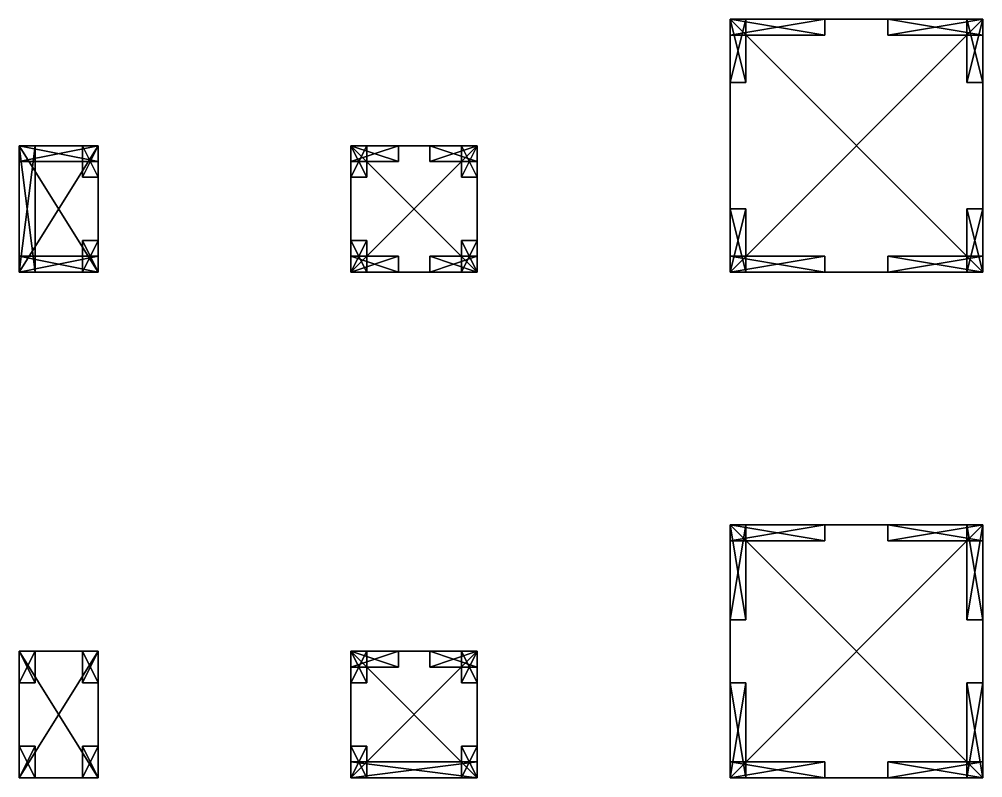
# Model space of a CAD drawing. Extents: x -1184 to 2456, y -2304 to 784.
# Drawn here: x -1184 to 768, y -2304 to -768 of the extents above; entities that cross this region are included whole.
import ezdxf

# ---------------------------------------------------------------- set-up
doc = ezdxf.new("R2010")
doc.units = 0

msp = doc.modelspace()

# ---------------------------------------------------------------- meshes
at = {"layer": 'OBJECT004', "color": 50}
mesh = msp.add_polyface(dxfattribs=at)
corners = [(256, -1280, 266.666656), (256, -768, 266.666656), (768, -768, 266.666656), (768, -1280, 266.666656), (256, -768, 223.999969), (256, -1280, 223.999969), (768, -1280, 223.999969), (768, -768, 223.999969)]
mesh.append_faces([[corners[k] for k in face] for face in [(1, 3, 0), (5, 7, 4), (4, 0, 5), (6, 2, 7), (7, 1, 4), (5, 3, 6)]], dxfattribs={"vtx0": -1})
mesh.append_faces([[corners[k] for k in face] for face in [(1, 2, 3), (5, 6, 7), (4, 1, 0), (6, 3, 2), (7, 2, 1), (5, 0, 3)]], dxfattribs={"vtx2": -1})
at = {"layer": 'OBJECT005', "color": 50}
mesh = msp.add_polyface(dxfattribs=at)
corners = [(256, -2304, 266.666656), (256, -1792, 266.666656), (768, -1792, 266.666656), (768, -2304, 266.666656), (256, -1792, 223.999969), (256, -2304, 223.999969), (768, -2304, 223.999969), (768, -1792, 223.999969)]
mesh.append_faces([[corners[k] for k in face] for face in [(1, 3, 0), (5, 7, 4), (4, 0, 5), (6, 2, 7), (7, 1, 4), (5, 3, 6)]], dxfattribs={"vtx0": -1})
mesh.append_faces([[corners[k] for k in face] for face in [(1, 2, 3), (5, 6, 7), (4, 1, 0), (6, 3, 2), (7, 2, 1), (5, 0, 3)]], dxfattribs={"vtx2": -1})
at = {"layer": 'OBJECT007', "color": 50}
mesh = msp.add_polyface(dxfattribs=at)
corners = [(256, -1280, 479.999969), (256, -768, 479.999969), (768, -768, 479.999969), (768, -1280, 479.999969), (256, -768, 437.333313), (256, -1280, 437.333313), (768, -1280, 437.333313), (768, -768, 437.333313)]
mesh.append_faces([[corners[k] for k in face] for face in [(1, 3, 0), (5, 7, 4), (4, 0, 5), (6, 2, 7), (7, 1, 4), (5, 3, 6)]], dxfattribs={"vtx0": -1})
mesh.append_faces([[corners[k] for k in face] for face in [(1, 2, 3), (5, 6, 7), (4, 1, 0), (6, 3, 2), (7, 2, 1), (5, 0, 3)]], dxfattribs={"vtx2": -1})
at = {"layer": 'OBJECT008', "color": 50}
mesh = msp.add_polyface(dxfattribs=at)
corners = [(256, -2304, 479.999969), (256, -1792, 479.999969), (768, -1792, 479.999969), (768, -2304, 479.999969), (256, -1792, 437.333313), (256, -2304, 437.333313), (768, -2304, 437.333313), (768, -1792, 437.333313)]
mesh.append_faces([[corners[k] for k in face] for face in [(1, 3, 0), (5, 7, 4), (4, 0, 5), (6, 2, 7), (7, 1, 4), (5, 3, 6)]], dxfattribs={"vtx0": -1})
mesh.append_faces([[corners[k] for k in face] for face in [(1, 2, 3), (5, 6, 7), (4, 1, 0), (6, 3, 2), (7, 2, 1), (5, 0, 3)]], dxfattribs={"vtx2": -1})
at = {"layer": 'OBJECT017', "color": 50}
mesh = msp.add_polyface(dxfattribs=at)
corners = [(256, -1280, 479.999969), (256, -1280, 223.999969), (256, -1248, 223.999969), (256, -1248, 479.999969), (448, -1248, 223.999969), (448, -1248, 479.999969), (448, -1280, 223.999969), (448, -1280, 479.999969)]
mesh.append_faces([[corners[k] for k in face] for face in [(1, 3, 0), (2, 5, 3), (1, 7, 6), (0, 5, 7), (2, 6, 4), (4, 7, 5)]], dxfattribs={"vtx0": -1})
mesh.append_faces([[corners[k] for k in face] for face in [(1, 2, 3), (2, 4, 5), (1, 0, 7), (0, 3, 5), (2, 1, 6), (4, 6, 7)]], dxfattribs={"vtx2": -1})
at = {"layer": 'OBJECT018', "color": 50}
mesh = msp.add_polyface(dxfattribs=at)
corners = [(768, -1248, 479.999969), (768, -1248, 223.999969), (768, -1280, 223.999969), (768, -1280, 479.999969), (576, -1248, 223.999969), (576, -1248, 479.999969), (576, -1280, 223.999969), (576, -1280, 479.999969)]
mesh.append_faces([[corners[k] for k in face] for face in [(1, 3, 0), (1, 5, 4), (2, 7, 3), (0, 7, 5), (2, 4, 6), (6, 5, 7)]], dxfattribs={"vtx0": -1})
mesh.append_faces([[corners[k] for k in face] for face in [(1, 2, 3), (1, 0, 5), (2, 6, 7), (0, 3, 7), (2, 1, 4), (6, 4, 5)]], dxfattribs={"vtx2": -1})
at = {"layer": 'OBJECT019', "color": 50}
mesh = msp.add_polyface(dxfattribs=at)
corners = [(256, -1824, 479.999969), (256, -1824, 223.999969), (256, -1792, 223.999969), (256, -1792, 479.999969), (448, -1792, 223.999969), (448, -1792, 479.999969), (448, -1824, 223.999969), (448, -1824, 479.999969)]
mesh.append_faces([[corners[k] for k in face] for face in [(1, 3, 0), (2, 5, 3), (1, 7, 6), (0, 5, 7), (2, 6, 4), (4, 7, 5)]], dxfattribs={"vtx0": -1})
mesh.append_faces([[corners[k] for k in face] for face in [(1, 2, 3), (2, 4, 5), (1, 0, 7), (0, 3, 5), (2, 1, 6), (4, 6, 7)]], dxfattribs={"vtx2": -1})
at = {"layer": 'OBJECT020', "color": 50}
mesh = msp.add_polyface(dxfattribs=at)
corners = [(768, -1792, 479.999969), (768, -1792, 223.999969), (768, -1824, 223.999969), (768, -1824, 479.999969), (576, -1792, 223.999969), (576, -1792, 479.999969), (576, -1824, 223.999969), (576, -1824, 479.999969)]
mesh.append_faces([[corners[k] for k in face] for face in [(1, 3, 0), (1, 5, 4), (2, 7, 3), (0, 7, 5), (2, 4, 6), (6, 5, 7)]], dxfattribs={"vtx0": -1})
mesh.append_faces([[corners[k] for k in face] for face in [(1, 2, 3), (1, 0, 5), (2, 6, 7), (0, 3, 7), (2, 1, 4), (6, 4, 5)]], dxfattribs={"vtx2": -1})
at = {"layer": 'OBJECT021', "color": 50}
mesh = msp.add_polyface(dxfattribs=at)
corners = [(256, -2304, 479.999969), (256, -2304, 223.999969), (256, -2272, 223.999969), (256, -2272, 479.999969), (448, -2272, 223.999969), (448, -2272, 479.999969), (448, -2304, 223.999969), (448, -2304, 479.999969)]
mesh.append_faces([[corners[k] for k in face] for face in [(1, 3, 0), (2, 5, 3), (1, 7, 6), (0, 5, 7), (2, 6, 4), (4, 7, 5)]], dxfattribs={"vtx0": -1})
mesh.append_faces([[corners[k] for k in face] for face in [(1, 2, 3), (2, 4, 5), (1, 0, 7), (0, 3, 5), (2, 1, 6), (4, 6, 7)]], dxfattribs={"vtx2": -1})
at = {"layer": 'OBJECT022', "color": 50}
mesh = msp.add_polyface(dxfattribs=at)
corners = [(768, -2272, 479.999969), (768, -2272, 223.999969), (768, -2304, 223.999969), (768, -2304, 479.999969), (576, -2272, 223.999969), (576, -2272, 479.999969), (576, -2304, 223.999969), (576, -2304, 479.999969)]
mesh.append_faces([[corners[k] for k in face] for face in [(1, 3, 0), (1, 5, 4), (2, 7, 3), (0, 7, 5), (2, 4, 6), (6, 5, 7)]], dxfattribs={"vtx0": -1})
mesh.append_faces([[corners[k] for k in face] for face in [(1, 2, 3), (1, 0, 5), (2, 6, 7), (0, 3, 7), (2, 1, 4), (6, 4, 5)]], dxfattribs={"vtx2": -1})
at = {"layer": 'OBJECT031', "color": 50}
mesh = msp.add_polyface(dxfattribs=at)
corners = [(736, -896, 437.333313), (736, -768, 437.333313), (768, -768, 437.333313), (768, -896, 437.333313), (768, -896, 266.666656), (768, -768, 266.666656), (736, -768, 266.666656), (736, -896, 266.666656)]
mesh.append_faces([[corners[k] for k in face] for face in [(1, 3, 0), (5, 7, 4), (5, 1, 6), (4, 2, 5), (6, 0, 7), (7, 3, 4)]], dxfattribs={"vtx0": -1})
mesh.append_faces([[corners[k] for k in face] for face in [(1, 2, 3), (5, 6, 7), (5, 2, 1), (4, 3, 2), (6, 1, 0), (7, 0, 3)]], dxfattribs={"vtx2": -1})
at = {"layer": 'OBJECT032', "color": 50}
mesh = msp.add_polyface(dxfattribs=at)
corners = [(767.999939, -1152, 437.333313), (767.999939, -1280, 437.333313), (735.999939, -1280, 437.333313), (735.999939, -1152, 437.333313), (735.999939, -1152, 266.666656), (735.999939, -1280, 266.666656), (767.999939, -1280, 266.666656), (767.999939, -1152, 266.666656)]
mesh.append_faces([[corners[k] for k in face] for face in [(1, 3, 0), (5, 7, 4), (5, 1, 6), (6, 0, 7), (4, 2, 5), (7, 3, 4)]], dxfattribs={"vtx0": -1})
mesh.append_faces([[corners[k] for k in face] for face in [(1, 2, 3), (5, 6, 7), (5, 2, 1), (6, 1, 0), (4, 3, 2), (7, 0, 3)]], dxfattribs={"vtx2": -1})
at = {"layer": 'OBJECT033', "color": 50}
mesh = msp.add_polyface(dxfattribs=at)
corners = [(256, -896, 437.333313), (256, -768, 437.333313), (288, -768, 437.333313), (288, -896, 437.333313), (288, -896, 266.666656), (288, -768, 266.666656), (256, -768, 266.666656), (256, -896, 266.666656)]
mesh.append_faces([[corners[k] for k in face] for face in [(1, 3, 0), (5, 7, 4), (5, 1, 6), (4, 2, 5), (6, 0, 7), (7, 3, 4)]], dxfattribs={"vtx0": -1})
mesh.append_faces([[corners[k] for k in face] for face in [(1, 2, 3), (5, 6, 7), (5, 2, 1), (4, 3, 2), (6, 1, 0), (7, 0, 3)]], dxfattribs={"vtx2": -1})
at = {"layer": 'OBJECT034', "color": 50}
mesh = msp.add_polyface(dxfattribs=at)
corners = [(287.999939, -1152, 437.333313), (287.999939, -1280, 437.333313), (255.999939, -1280, 437.333313), (255.999939, -1152, 437.333313), (255.999939, -1152, 266.666656), (255.999939, -1280, 266.666656), (287.999939, -1280, 266.666656), (287.999939, -1152, 266.666656)]
mesh.append_faces([[corners[k] for k in face] for face in [(1, 3, 0), (5, 7, 4), (5, 1, 6), (6, 0, 7), (4, 2, 5), (7, 3, 4)]], dxfattribs={"vtx0": -1})
mesh.append_faces([[corners[k] for k in face] for face in [(1, 2, 3), (5, 6, 7), (5, 2, 1), (6, 1, 0), (4, 3, 2), (7, 0, 3)]], dxfattribs={"vtx2": -1})
at = {"layer": 'OBJECT035', "color": 50}
mesh = msp.add_polyface(dxfattribs=at)
corners = [(256, -800, 479.999969), (256, -800, 223.999969), (256, -768, 223.999969), (256, -768, 479.999969), (448, -768, 223.999969), (448, -768, 479.999969), (448, -800, 223.999969), (448, -800, 479.999969)]
mesh.append_faces([[corners[k] for k in face] for face in [(1, 3, 0), (2, 5, 3), (1, 7, 6), (0, 5, 7), (2, 6, 4), (4, 7, 5)]], dxfattribs={"vtx0": -1})
mesh.append_faces([[corners[k] for k in face] for face in [(1, 2, 3), (2, 4, 5), (1, 0, 7), (0, 3, 5), (2, 1, 6), (4, 6, 7)]], dxfattribs={"vtx2": -1})
at = {"layer": 'OBJECT036', "color": 50}
mesh = msp.add_polyface(dxfattribs=at)
corners = [(768, -768, 479.999969), (768, -768, 223.999969), (768, -800, 223.999969), (768, -800, 479.999969), (576, -768, 223.999969), (576, -768, 479.999969), (576, -800, 223.999969), (576, -800, 479.999969)]
mesh.append_faces([[corners[k] for k in face] for face in [(1, 3, 0), (1, 5, 4), (2, 7, 3), (0, 7, 5), (2, 4, 6), (6, 5, 7)]], dxfattribs={"vtx0": -1})
mesh.append_faces([[corners[k] for k in face] for face in [(1, 2, 3), (1, 0, 5), (2, 6, 7), (0, 3, 7), (2, 1, 4), (6, 4, 5)]], dxfattribs={"vtx2": -1})
at = {"layer": 'OBJECT037', "color": 50}
mesh = msp.add_polyface(dxfattribs=at)
corners = [(256, -1792, 479.999969), (256, -1792, 223.999969), (288, -1792, 223.999969), (288, -1792, 479.999969), (288, -1984, 223.999969), (288, -1984, 479.999969), (256, -1984, 223.999969), (256, -1984, 479.999969)]
mesh.append_faces([[corners[k] for k in face] for face in [(1, 3, 0), (2, 5, 3), (1, 7, 6), (0, 5, 7), (2, 6, 4), (4, 7, 5)]], dxfattribs={"vtx0": -1})
mesh.append_faces([[corners[k] for k in face] for face in [(1, 2, 3), (2, 4, 5), (1, 0, 7), (0, 3, 5), (2, 1, 6), (4, 6, 7)]], dxfattribs={"vtx2": -1})
at = {"layer": 'OBJECT038', "color": 50}
mesh = msp.add_polyface(dxfattribs=at)
corners = [(288, -2304, 479.999969), (288, -2304, 223.999969), (256, -2304, 223.999969), (256, -2304, 479.999969), (288, -2112, 223.999969), (288, -2112, 479.999969), (256, -2112, 223.999969), (256, -2112, 479.999969)]
mesh.append_faces([[corners[k] for k in face] for face in [(1, 3, 0), (1, 5, 4), (2, 7, 3), (0, 7, 5), (2, 4, 6), (6, 5, 7)]], dxfattribs={"vtx0": -1})
mesh.append_faces([[corners[k] for k in face] for face in [(1, 2, 3), (1, 0, 5), (2, 6, 7), (0, 3, 7), (2, 1, 4), (6, 4, 5)]], dxfattribs={"vtx2": -1})
at = {"layer": 'OBJECT039', "color": 50}
mesh = msp.add_polyface(dxfattribs=at)
corners = [(736, -1792, 479.999969), (736, -1792, 223.999969), (768, -1792, 223.999969), (768, -1792, 479.999969), (768, -1984, 223.999969), (768, -1984, 479.999969), (736, -1984, 223.999969), (736, -1984, 479.999969)]
mesh.append_faces([[corners[k] for k in face] for face in [(1, 3, 0), (2, 5, 3), (1, 7, 6), (0, 5, 7), (2, 6, 4), (4, 7, 5)]], dxfattribs={"vtx0": -1})
mesh.append_faces([[corners[k] for k in face] for face in [(1, 2, 3), (2, 4, 5), (1, 0, 7), (0, 3, 5), (2, 1, 6), (4, 6, 7)]], dxfattribs={"vtx2": -1})
at = {"layer": 'OBJECT040', "color": 50}
mesh = msp.add_polyface(dxfattribs=at)
corners = [(768, -2304, 479.999969), (768, -2304, 223.999969), (736, -2304, 223.999969), (736, -2304, 479.999969), (768, -2112, 223.999969), (768, -2112, 479.999969), (736, -2112, 223.999969), (736, -2112, 479.999969)]
mesh.append_faces([[corners[k] for k in face] for face in [(1, 3, 0), (1, 5, 4), (2, 7, 3), (0, 7, 5), (2, 4, 6), (6, 5, 7)]], dxfattribs={"vtx0": -1})
mesh.append_faces([[corners[k] for k in face] for face in [(1, 2, 3), (1, 0, 5), (2, 6, 7), (0, 3, 7), (2, 1, 4), (6, 4, 5)]], dxfattribs={"vtx2": -1})
at = {"layer": 'OBJECT051', "color": 50}
mesh = msp.add_polyface(dxfattribs=at)
corners = [(-512, -1280, 4.571415), (-512, -1024, 4.571415), (-256, -1024, 4.571415), (-256, -1280, 4.571415), (-512, -1024, -32.000015), (-512, -1280, -32.000015), (-256, -1280, -32.000015), (-256, -1024, -32.000015)]
mesh.append_faces([[corners[k] for k in face] for face in [(1, 3, 0), (5, 7, 4), (4, 0, 5), (6, 2, 7), (7, 1, 4), (5, 3, 6)]], dxfattribs={"vtx0": -1})
mesh.append_faces([[corners[k] for k in face] for face in [(1, 2, 3), (5, 6, 7), (4, 1, 0), (6, 3, 2), (7, 2, 1), (5, 0, 3)]], dxfattribs={"vtx2": -1})
at = {"layer": 'OBJECT052', "color": 50}
mesh = msp.add_polyface(dxfattribs=at)
corners = [(-512, -2304, 4.571415), (-512, -2048, 4.571415), (-256, -2048, 4.571415), (-256, -2304, 4.571415), (-512, -2048, -32.000015), (-512, -2304, -32.000015), (-256, -2304, -32.000015), (-256, -2048, -32.000015)]
mesh.append_faces([[corners[k] for k in face] for face in [(1, 3, 0), (5, 7, 4), (4, 0, 5), (6, 2, 7), (7, 1, 4), (5, 3, 6)]], dxfattribs={"vtx0": -1})
mesh.append_faces([[corners[k] for k in face] for face in [(1, 2, 3), (5, 6, 7), (4, 1, 0), (6, 3, 2), (7, 2, 1), (5, 0, 3)]], dxfattribs={"vtx2": -1})
at = {"layer": 'OBJECT060', "color": 50}
mesh = msp.add_polyface(dxfattribs=at)
corners = [(-352, -1024, 187.428558), (-256, -1024, 187.428558), (-256, -1056, 187.428558), (-352, -1056, 187.428558), (-352, -1056, 4.571415), (-256, -1056, 4.571415), (-256, -1024, 4.571415), (-352, -1024, 4.571415)]
mesh.append_faces([[corners[k] for k in face] for face in [(1, 3, 0), (5, 7, 4), (3, 7, 0), (5, 1, 6), (0, 6, 1), (4, 2, 5)]], dxfattribs={"vtx0": -1})
mesh.append_faces([[corners[k] for k in face] for face in [(1, 2, 3), (5, 6, 7), (3, 4, 7), (5, 2, 1), (0, 7, 6), (4, 3, 2)]], dxfattribs={"vtx2": -1})
at = {"layer": 'OBJECT061', "color": 50}
mesh = msp.add_polyface(dxfattribs=at)
corners = [(-512, -1024, 187.428558), (-416, -1024, 187.428558), (-416, -1056, 187.428558), (-512, -1056, 187.428558), (-512, -1056, 4.571415), (-416, -1056, 4.571415), (-416, -1024, 4.571415), (-512, -1024, 4.571415)]
mesh.append_faces([[corners[k] for k in face] for face in [(1, 3, 0), (5, 7, 4), (3, 7, 0), (5, 1, 6), (0, 6, 1), (4, 2, 5)]], dxfattribs={"vtx0": -1})
mesh.append_faces([[corners[k] for k in face] for face in [(1, 2, 3), (5, 6, 7), (3, 4, 7), (5, 2, 1), (0, 7, 6), (4, 3, 2)]], dxfattribs={"vtx2": -1})
at = {"layer": 'OBJECT062', "color": 50}
mesh = msp.add_polyface(dxfattribs=at)
corners = [(-352, -1248, 187.428558), (-256, -1248, 187.428558), (-256, -1280, 187.428558), (-352, -1280, 187.428558), (-352, -1280, 4.571415), (-256, -1280, 4.571415), (-256, -1248, 4.571415), (-352, -1248, 4.571415)]
mesh.append_faces([[corners[k] for k in face] for face in [(1, 3, 0), (5, 7, 4), (3, 7, 0), (5, 1, 6), (0, 6, 1), (4, 2, 5)]], dxfattribs={"vtx0": -1})
mesh.append_faces([[corners[k] for k in face] for face in [(1, 2, 3), (5, 6, 7), (3, 4, 7), (5, 2, 1), (0, 7, 6), (4, 3, 2)]], dxfattribs={"vtx2": -1})
at = {"layer": 'OBJECT063', "color": 50}
mesh = msp.add_polyface(dxfattribs=at)
corners = [(-512, -1248, 187.428558), (-416, -1248, 187.428558), (-416, -1280, 187.428558), (-512, -1280, 187.428558), (-512, -1280, 4.571415), (-416, -1280, 4.571415), (-416, -1248, 4.571415), (-512, -1248, 4.571415)]
mesh.append_faces([[corners[k] for k in face] for face in [(1, 3, 0), (5, 7, 4), (3, 7, 0), (5, 1, 6), (0, 6, 1), (4, 2, 5)]], dxfattribs={"vtx0": -1})
mesh.append_faces([[corners[k] for k in face] for face in [(1, 2, 3), (5, 6, 7), (3, 4, 7), (5, 2, 1), (0, 7, 6), (4, 3, 2)]], dxfattribs={"vtx2": -1})
at = {"layer": 'OBJECT064', "color": 50}
mesh = msp.add_polyface(dxfattribs=at)
corners = [(-256, -1024, 187.428558), (-256, -1088, 187.428558), (-288, -1088, 187.428558), (-288, -1024, 187.428558), (-288, -1024, 4.571415), (-288, -1088, 4.571415), (-256, -1088, 4.571415), (-256, -1024, 4.571415)]
mesh.append_faces([[corners[k] for k in face] for face in [(1, 3, 0), (5, 7, 4), (3, 7, 0), (5, 1, 6), (0, 6, 1), (4, 2, 5)]], dxfattribs={"vtx0": -1})
mesh.append_faces([[corners[k] for k in face] for face in [(1, 2, 3), (5, 6, 7), (3, 4, 7), (5, 2, 1), (0, 7, 6), (4, 3, 2)]], dxfattribs={"vtx2": -1})
at = {"layer": 'OBJECT065', "color": 50}
mesh = msp.add_polyface(dxfattribs=at)
corners = [(-256, -1216, 187.428558), (-256, -1280, 187.428558), (-288, -1280, 187.428558), (-288, -1216, 187.428558), (-288, -1216, 4.571415), (-288, -1280, 4.571415), (-256, -1280, 4.571415), (-256, -1216, 4.571415)]
mesh.append_faces([[corners[k] for k in face] for face in [(1, 3, 0), (5, 7, 4), (3, 7, 0), (5, 1, 6), (0, 6, 1), (4, 2, 5)]], dxfattribs={"vtx0": -1})
mesh.append_faces([[corners[k] for k in face] for face in [(1, 2, 3), (5, 6, 7), (3, 4, 7), (5, 2, 1), (0, 7, 6), (4, 3, 2)]], dxfattribs={"vtx2": -1})
at = {"layer": 'OBJECT066', "color": 50}
mesh = msp.add_polyface(dxfattribs=at)
corners = [(-480, -1024, 187.428558), (-480, -1088, 187.428558), (-512, -1088, 187.428558), (-512, -1024, 187.428558), (-512, -1024, 4.571415), (-512, -1088, 4.571415), (-480, -1088, 4.571415), (-480, -1024, 4.571415)]
mesh.append_faces([[corners[k] for k in face] for face in [(1, 3, 0), (5, 7, 4), (3, 7, 0), (5, 1, 6), (0, 6, 1), (4, 2, 5)]], dxfattribs={"vtx0": -1})
mesh.append_faces([[corners[k] for k in face] for face in [(1, 2, 3), (5, 6, 7), (3, 4, 7), (5, 2, 1), (0, 7, 6), (4, 3, 2)]], dxfattribs={"vtx2": -1})
at = {"layer": 'OBJECT067', "color": 50}
mesh = msp.add_polyface(dxfattribs=at)
corners = [(-480, -1216, 187.428558), (-480, -1280, 187.428558), (-512, -1280, 187.428558), (-512, -1216, 187.428558), (-512, -1216, 4.571415), (-512, -1280, 4.571415), (-480, -1280, 4.571415), (-480, -1216, 4.571415)]
mesh.append_faces([[corners[k] for k in face] for face in [(1, 3, 0), (5, 7, 4), (3, 7, 0), (5, 1, 6), (0, 6, 1), (4, 2, 5)]], dxfattribs={"vtx0": -1})
mesh.append_faces([[corners[k] for k in face] for face in [(1, 2, 3), (5, 6, 7), (3, 4, 7), (5, 2, 1), (0, 7, 6), (4, 3, 2)]], dxfattribs={"vtx2": -1})
at = {"layer": 'OBJECT068', "color": 50}
mesh = msp.add_polyface(dxfattribs=at)
corners = [(-256, -2240, 187.428558), (-256, -2304, 187.428558), (-288, -2304, 187.428558), (-288, -2240, 187.428558), (-288, -2240, 4.571415), (-288, -2304, 4.571415), (-256, -2304, 4.571415), (-256, -2240, 4.571415)]
mesh.append_faces([[corners[k] for k in face] for face in [(1, 3, 0), (5, 7, 4), (3, 7, 0), (5, 1, 6), (0, 6, 1), (4, 2, 5)]], dxfattribs={"vtx0": -1})
mesh.append_faces([[corners[k] for k in face] for face in [(1, 2, 3), (5, 6, 7), (3, 4, 7), (5, 2, 1), (0, 7, 6), (4, 3, 2)]], dxfattribs={"vtx2": -1})
at = {"layer": 'OBJECT069', "color": 50}
mesh = msp.add_polyface(dxfattribs=at)
corners = [(-256, -2048, 187.428558), (-256, -2112, 187.428558), (-288, -2112, 187.428558), (-288, -2048, 187.428558), (-288, -2048, 4.571415), (-288, -2112, 4.571415), (-256, -2112, 4.571415), (-256, -2048, 4.571415)]
mesh.append_faces([[corners[k] for k in face] for face in [(1, 3, 0), (5, 7, 4), (3, 7, 0), (5, 1, 6), (0, 6, 1), (4, 2, 5)]], dxfattribs={"vtx0": -1})
mesh.append_faces([[corners[k] for k in face] for face in [(1, 2, 3), (5, 6, 7), (3, 4, 7), (5, 2, 1), (0, 7, 6), (4, 3, 2)]], dxfattribs={"vtx2": -1})
at = {"layer": 'OBJECT070', "color": 50}
mesh = msp.add_polyface(dxfattribs=at)
corners = [(-480, -2240, 187.428558), (-480, -2304, 187.428558), (-512, -2304, 187.428558), (-512, -2240, 187.428558), (-512, -2240, 4.571415), (-512, -2304, 4.571415), (-480, -2304, 4.571415), (-480, -2240, 4.571415)]
mesh.append_faces([[corners[k] for k in face] for face in [(1, 3, 0), (5, 7, 4), (3, 7, 0), (5, 1, 6), (0, 6, 1), (4, 2, 5)]], dxfattribs={"vtx0": -1})
mesh.append_faces([[corners[k] for k in face] for face in [(1, 2, 3), (5, 6, 7), (3, 4, 7), (5, 2, 1), (0, 7, 6), (4, 3, 2)]], dxfattribs={"vtx2": -1})
at = {"layer": 'OBJECT071', "color": 50}
mesh = msp.add_polyface(dxfattribs=at)
corners = [(-480, -2048, 187.428558), (-480, -2112, 187.428558), (-512, -2112, 187.428558), (-512, -2048, 187.428558), (-512, -2048, 4.571415), (-512, -2112, 4.571415), (-480, -2112, 4.571415), (-480, -2048, 4.571415)]
mesh.append_faces([[corners[k] for k in face] for face in [(1, 3, 0), (5, 7, 4), (3, 7, 0), (5, 1, 6), (0, 6, 1), (4, 2, 5)]], dxfattribs={"vtx0": -1})
mesh.append_faces([[corners[k] for k in face] for face in [(1, 2, 3), (5, 6, 7), (3, 4, 7), (5, 2, 1), (0, 7, 6), (4, 3, 2)]], dxfattribs={"vtx2": -1})
at = {"layer": 'OBJECT072', "color": 50}
mesh = msp.add_polyface(dxfattribs=at)
corners = [(-352, -2048, 187.428558), (-256, -2048, 187.428558), (-256, -2080, 187.428558), (-352, -2080, 187.428558), (-352, -2080, 4.571415), (-256, -2080, 4.571415), (-256, -2048, 4.571415), (-352, -2048, 4.571415)]
mesh.append_faces([[corners[k] for k in face] for face in [(1, 3, 0), (5, 7, 4), (3, 7, 0), (5, 1, 6), (0, 6, 1), (4, 2, 5)]], dxfattribs={"vtx0": -1})
mesh.append_faces([[corners[k] for k in face] for face in [(1, 2, 3), (5, 6, 7), (3, 4, 7), (5, 2, 1), (0, 7, 6), (4, 3, 2)]], dxfattribs={"vtx2": -1})
at = {"layer": 'OBJECT073', "color": 50}
mesh = msp.add_polyface(dxfattribs=at)
corners = [(-512, -2048, 187.428558), (-416, -2048, 187.428558), (-416, -2080, 187.428558), (-512, -2080, 187.428558), (-512, -2080, 4.571415), (-416, -2080, 4.571415), (-416, -2048, 4.571415), (-512, -2048, 4.571415)]
mesh.append_faces([[corners[k] for k in face] for face in [(1, 3, 0), (5, 7, 4), (3, 7, 0), (5, 1, 6), (0, 6, 1), (4, 2, 5)]], dxfattribs={"vtx0": -1})
mesh.append_faces([[corners[k] for k in face] for face in [(1, 2, 3), (5, 6, 7), (3, 4, 7), (5, 2, 1), (0, 7, 6), (4, 3, 2)]], dxfattribs={"vtx2": -1})
at = {"layer": 'OBJECT074', "color": 50}
mesh = msp.add_polyface(dxfattribs=at)
corners = [(-512, -2272, 187.428558), (-256, -2272, 187.428558), (-256, -2304, 187.428558), (-512, -2304, 187.428558), (-512, -2304, 4.571415), (-256, -2304, 4.571415), (-256, -2272, 4.571415), (-512, -2272, 4.571415)]
mesh.append_faces([[corners[k] for k in face] for face in [(1, 3, 0), (5, 7, 4), (3, 7, 0), (5, 1, 6), (0, 6, 1), (4, 2, 5)]], dxfattribs={"vtx0": -1})
mesh.append_faces([[corners[k] for k in face] for face in [(1, 2, 3), (5, 6, 7), (3, 4, 7), (5, 2, 1), (0, 7, 6), (4, 3, 2)]], dxfattribs={"vtx2": -1})
at = {"layer": 'OBJECT076', "color": 50}
mesh = msp.add_polyface(dxfattribs=at)
corners = [(-1184, -1280, -251.428589), (-1184, -1024, -251.428589), (-1024, -1024, -251.428589), (-1024, -1280, -251.428589), (-1184, -1024, -288), (-1184, -1280, -288), (-1024, -1280, -288), (-1024, -1024, -288)]
mesh.append_faces([[corners[k] for k in face] for face in [(1, 3, 0), (5, 7, 4), (4, 0, 5), (6, 2, 7), (7, 1, 4), (5, 3, 6)]], dxfattribs={"vtx0": -1})
mesh.append_faces([[corners[k] for k in face] for face in [(1, 2, 3), (5, 6, 7), (4, 1, 0), (6, 3, 2), (7, 2, 1), (5, 0, 3)]], dxfattribs={"vtx2": -1})
at = {"layer": 'OBJECT077', "color": 50}
mesh = msp.add_polyface(dxfattribs=at)
corners = [(-1184, -2304, -251.428589), (-1184, -2048, -251.428589), (-1024, -2048, -251.428589), (-1024, -2304, -251.428589), (-1184, -2048, -288), (-1184, -2304, -288), (-1024, -2304, -288), (-1024, -2048, -288)]
mesh.append_faces([[corners[k] for k in face] for face in [(1, 3, 0), (5, 7, 4), (4, 0, 5), (6, 2, 7), (7, 1, 4), (5, 3, 6)]], dxfattribs={"vtx0": -1})
mesh.append_faces([[corners[k] for k in face] for face in [(1, 2, 3), (5, 6, 7), (4, 1, 0), (6, 3, 2), (7, 2, 1), (5, 0, 3)]], dxfattribs={"vtx2": -1})
at = {"layer": 'OBJECT078', "color": 50}
mesh = msp.add_polyface(dxfattribs=at)
corners = [(-512, -2304, 224), (-512, -2048, 224), (-256, -2048, 224), (-256, -2304, 224), (-512, -2048, 187.428558), (-512, -2304, 187.428558), (-256, -2304, 187.428558), (-256, -2048, 187.428558)]
mesh.append_faces([[corners[k] for k in face] for face in [(1, 3, 0), (5, 7, 4), (4, 0, 5), (6, 2, 7), (7, 1, 4), (5, 3, 6)]], dxfattribs={"vtx0": -1})
mesh.append_faces([[corners[k] for k in face] for face in [(1, 2, 3), (5, 6, 7), (4, 1, 0), (6, 3, 2), (7, 2, 1), (5, 0, 3)]], dxfattribs={"vtx2": -1})
at = {"layer": 'OBJECT079', "color": 50}
mesh = msp.add_polyface(dxfattribs=at)
corners = [(-512, -1280, 224), (-512, -1024, 224), (-256, -1024, 224), (-256, -1280, 224), (-512, -1024, 187.428558), (-512, -1280, 187.428558), (-256, -1280, 187.428558), (-256, -1024, 187.428558)]
mesh.append_faces([[corners[k] for k in face] for face in [(1, 3, 0), (5, 7, 4), (4, 0, 5), (6, 2, 7), (7, 1, 4), (5, 3, 6)]], dxfattribs={"vtx0": -1})
mesh.append_faces([[corners[k] for k in face] for face in [(1, 2, 3), (5, 6, 7), (4, 1, 0), (6, 3, 2), (7, 2, 1), (5, 0, 3)]], dxfattribs={"vtx2": -1})
at = {"layer": 'OBJECT090', "color": 50}
mesh = msp.add_polyface(dxfattribs=at)
corners = [(-1056, -1216, -68.571426), (-1024, -1216, -68.571426), (-1024, -1280, -68.571426), (-1056, -1280, -68.571426), (-1056, -1280, -251.428589), (-1024, -1280, -251.428589), (-1024, -1216, -251.428589), (-1056, -1216, -251.428589)]
mesh.append_faces([[corners[k] for k in face] for face in [(1, 3, 0), (5, 7, 4), (3, 7, 0), (5, 1, 6), (0, 6, 1), (4, 2, 5)]], dxfattribs={"vtx0": -1})
mesh.append_faces([[corners[k] for k in face] for face in [(1, 2, 3), (5, 6, 7), (3, 4, 7), (5, 2, 1), (0, 7, 6), (4, 3, 2)]], dxfattribs={"vtx2": -1})
at = {"layer": 'OBJECT091', "color": 50}
mesh = msp.add_polyface(dxfattribs=at)
corners = [(-1056, -1024, -68.571426), (-1024, -1024, -68.571426), (-1024, -1088, -68.571426), (-1056, -1088, -68.571426), (-1056, -1088, -251.428589), (-1024, -1088, -251.428589), (-1024, -1024, -251.428589), (-1056, -1024, -251.428589)]
mesh.append_faces([[corners[k] for k in face] for face in [(1, 3, 0), (5, 7, 4), (3, 7, 0), (5, 1, 6), (0, 6, 1), (4, 2, 5)]], dxfattribs={"vtx0": -1})
mesh.append_faces([[corners[k] for k in face] for face in [(1, 2, 3), (5, 6, 7), (3, 4, 7), (5, 2, 1), (0, 7, 6), (4, 3, 2)]], dxfattribs={"vtx2": -1})
at = {"layer": 'OBJECT092', "color": 50}
mesh = msp.add_polyface(dxfattribs=at)
corners = [(-1184, -1024, -68.571426), (-1152, -1024, -68.571426), (-1152, -1280, -68.571426), (-1184, -1280, -68.571426), (-1184, -1280, -251.428589), (-1152, -1280, -251.428589), (-1152, -1024, -251.428589), (-1184, -1024, -251.428589)]
mesh.append_faces([[corners[k] for k in face] for face in [(1, 3, 0), (5, 7, 4), (3, 7, 0), (5, 1, 6), (0, 6, 1), (4, 2, 5)]], dxfattribs={"vtx0": -1})
mesh.append_faces([[corners[k] for k in face] for face in [(1, 2, 3), (5, 6, 7), (3, 4, 7), (5, 2, 1), (0, 7, 6), (4, 3, 2)]], dxfattribs={"vtx2": -1})
at = {"layer": 'OBJECT093', "color": 50}
mesh = msp.add_polyface(dxfattribs=at)
corners = [(-1184, -1024, -68.571426), (-1024, -1024, -68.571426), (-1024, -1056, -68.571426), (-1184, -1056, -68.571426), (-1184, -1056, -251.428589), (-1024, -1056, -251.428589), (-1024, -1024, -251.428589), (-1184, -1024, -251.428589)]
mesh.append_faces([[corners[k] for k in face] for face in [(1, 3, 0), (5, 7, 4), (3, 7, 0), (5, 1, 6), (0, 6, 1), (4, 2, 5)]], dxfattribs={"vtx0": -1})
mesh.append_faces([[corners[k] for k in face] for face in [(1, 2, 3), (5, 6, 7), (3, 4, 7), (5, 2, 1), (0, 7, 6), (4, 3, 2)]], dxfattribs={"vtx2": -1})
at = {"layer": 'OBJECT094', "color": 50}
mesh = msp.add_polyface(dxfattribs=at)
corners = [(-1184, -1248, -68.571426), (-1024, -1248, -68.571426), (-1024, -1280, -68.571426), (-1184, -1280, -68.571426), (-1184, -1280, -251.428589), (-1024, -1280, -251.428589), (-1024, -1248, -251.428589), (-1184, -1248, -251.428589)]
mesh.append_faces([[corners[k] for k in face] for face in [(1, 3, 0), (5, 7, 4), (3, 7, 0), (5, 1, 6), (0, 6, 1), (4, 2, 5)]], dxfattribs={"vtx0": -1})
mesh.append_faces([[corners[k] for k in face] for face in [(1, 2, 3), (5, 6, 7), (3, 4, 7), (5, 2, 1), (0, 7, 6), (4, 3, 2)]], dxfattribs={"vtx2": -1})
at = {"layer": 'OBJECT095', "color": 50}
mesh = msp.add_polyface(dxfattribs=at)
corners = [(-1056, -2240, -68.571426), (-1024, -2240, -68.571426), (-1024, -2304, -68.571426), (-1056, -2304, -68.571426), (-1056, -2304, -251.428589), (-1024, -2304, -251.428589), (-1024, -2240, -251.428589), (-1056, -2240, -251.428589)]
mesh.append_faces([[corners[k] for k in face] for face in [(1, 3, 0), (5, 7, 4), (3, 7, 0), (5, 1, 6), (0, 6, 1), (4, 2, 5)]], dxfattribs={"vtx0": -1})
mesh.append_faces([[corners[k] for k in face] for face in [(1, 2, 3), (5, 6, 7), (3, 4, 7), (5, 2, 1), (0, 7, 6), (4, 3, 2)]], dxfattribs={"vtx2": -1})
at = {"layer": 'OBJECT096', "color": 50}
mesh = msp.add_polyface(dxfattribs=at)
corners = [(-1056, -2048, -68.571426), (-1024, -2048, -68.571426), (-1024, -2112, -68.571426), (-1056, -2112, -68.571426), (-1056, -2112, -251.428589), (-1024, -2112, -251.428589), (-1024, -2048, -251.428589), (-1056, -2048, -251.428589)]
mesh.append_faces([[corners[k] for k in face] for face in [(1, 3, 0), (5, 7, 4), (3, 7, 0), (5, 1, 6), (0, 6, 1), (4, 2, 5)]], dxfattribs={"vtx0": -1})
mesh.append_faces([[corners[k] for k in face] for face in [(1, 2, 3), (5, 6, 7), (3, 4, 7), (5, 2, 1), (0, 7, 6), (4, 3, 2)]], dxfattribs={"vtx2": -1})
at = {"layer": 'OBJECT097', "color": 50}
mesh = msp.add_polyface(dxfattribs=at)
corners = [(-1184, -2240, -68.571426), (-1152, -2240, -68.571426), (-1152, -2304, -68.571426), (-1184, -2304, -68.571426), (-1184, -2304, -251.428589), (-1152, -2304, -251.428589), (-1152, -2240, -251.428589), (-1184, -2240, -251.428589)]
mesh.append_faces([[corners[k] for k in face] for face in [(1, 3, 0), (5, 7, 4), (3, 7, 0), (5, 1, 6), (0, 6, 1), (4, 2, 5)]], dxfattribs={"vtx0": -1})
mesh.append_faces([[corners[k] for k in face] for face in [(1, 2, 3), (5, 6, 7), (3, 4, 7), (5, 2, 1), (0, 7, 6), (4, 3, 2)]], dxfattribs={"vtx2": -1})
at = {"layer": 'OBJECT098', "color": 50}
mesh = msp.add_polyface(dxfattribs=at)
corners = [(-1184, -2048, -68.571426), (-1152, -2048, -68.571426), (-1152, -2112, -68.571426), (-1184, -2112, -68.571426), (-1184, -2112, -251.428589), (-1152, -2112, -251.428589), (-1152, -2048, -251.428589), (-1184, -2048, -251.428589)]
mesh.append_faces([[corners[k] for k in face] for face in [(1, 3, 0), (5, 7, 4), (3, 7, 0), (5, 1, 6), (0, 6, 1), (4, 2, 5)]], dxfattribs={"vtx0": -1})
mesh.append_faces([[corners[k] for k in face] for face in [(1, 2, 3), (5, 6, 7), (3, 4, 7), (5, 2, 1), (0, 7, 6), (4, 3, 2)]], dxfattribs={"vtx2": -1})
at = {"layer": 'OBJECT100', "color": 50}
mesh = msp.add_polyface(dxfattribs=at)
corners = [(-1184, -1280, -32), (-1184, -1024, -32), (-1024, -1024, -32), (-1024, -1280, -32), (-1184, -1024, -68.571426), (-1184, -1280, -68.571426), (-1024, -1280, -68.571426), (-1024, -1024, -68.571426)]
mesh.append_faces([[corners[k] for k in face] for face in [(1, 3, 0), (5, 7, 4), (4, 0, 5), (6, 2, 7), (7, 1, 4), (5, 3, 6)]], dxfattribs={"vtx0": -1})
mesh.append_faces([[corners[k] for k in face] for face in [(1, 2, 3), (5, 6, 7), (4, 1, 0), (6, 3, 2), (7, 2, 1), (5, 0, 3)]], dxfattribs={"vtx2": -1})
at = {"layer": 'OBJECT101', "color": 50}
mesh = msp.add_polyface(dxfattribs=at)
corners = [(-1184, -2304, -32), (-1184, -2048, -32), (-1024, -2048, -32), (-1024, -2304, -32), (-1184, -2048, -68.571426), (-1184, -2304, -68.571426), (-1024, -2304, -68.571426), (-1024, -2048, -68.571426)]
mesh.append_faces([[corners[k] for k in face] for face in [(1, 3, 0), (5, 7, 4), (4, 0, 5), (6, 2, 7), (7, 1, 4), (5, 3, 6)]], dxfattribs={"vtx0": -1})
mesh.append_faces([[corners[k] for k in face] for face in [(1, 2, 3), (5, 6, 7), (4, 1, 0), (6, 3, 2), (7, 2, 1), (5, 0, 3)]], dxfattribs={"vtx2": -1})

doc.saveas('drawing.dxf')
